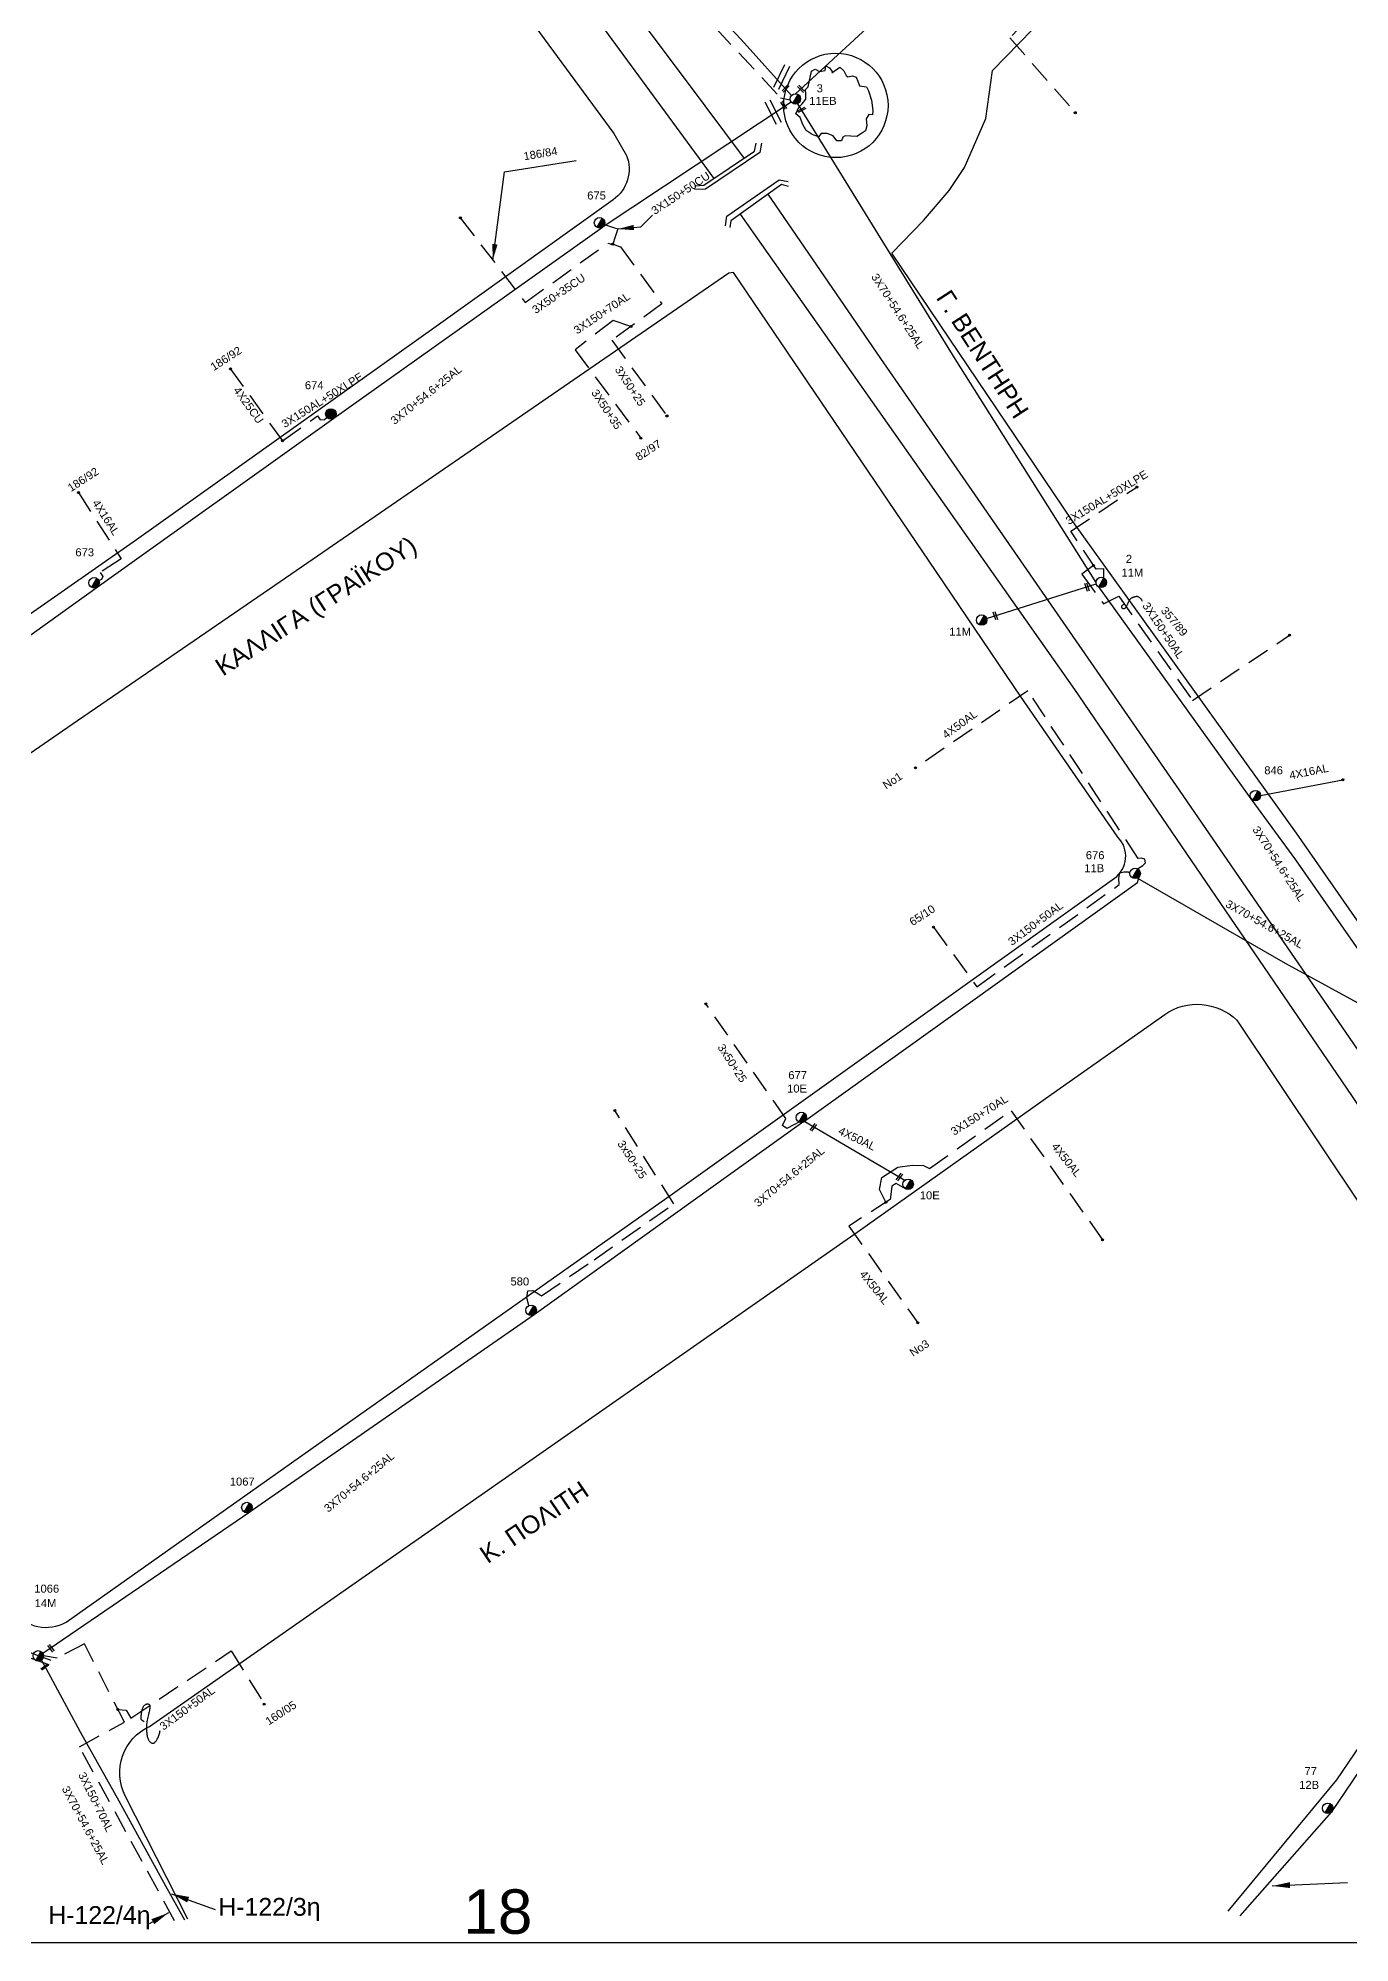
# Model space of a CAD drawing. Header units: millimetres. Extents: x 951 to 2109, y 727 to 2273.
# Drawn here: x 1518.2 to 1665.7, y 730.8 to 945 of the extents above; entities that cross this region are included whole.
import ezdxf

# ---------------------------------------------------------------- set-up
doc = ezdxf.new("R2010")
doc.units = ezdxf.units.MM
doc.linetypes.add('DASHED', pattern=[19.05, 12.7, -6.35])
for name, color, linetype in [('Άγνωστα', 7, 'Continuous'), ('Γυμνά εναέρια ΧΤ (3Φ)   3x50+35CU', 7, 'Continuous'), ('Γυμνά εναέρια ΧΤ (3Φ)   4x50AL', 7, 'Continuous'), ('Γυμνά εναέρια ΧΤ και ΦΟΠ (3Φ)   4x50+16AL', 7, 'Continuous'), ('Εναέρια παροχή ΧΤ 4x16', 7, 'SYN_LINE'), ('Επιγραφές - Σχήματα', 7, 'Continuous'), ('Καλώδια ΧΤ   3x150+50AL', 7, 'DASHED'), ('Καλώδια ΧΤ   3x150+50CU', 7, 'DASHED'), ('Καλώδια ΧΤ   3x150+70AL', 7, 'DASHED'), ('Καλώδια ΧΤ   3x150AL+50XLPE', 7, 'DASHED'), ('Καλώδια ΧΤ   4x16AL', 7, 'DASHED'), ('Καλώδια ΧΤ   4x25CU', 7, 'DASHED'), ('Καλώδια ΧΤ   4x50AL', 7, 'DASHED'), ('Μηχανική τομή', 7, 'Continuous'), ('Στύλος Ξύλινος', 7, 'Continuous'), ('Στύλος Ξύλινος @ 1', 7, 'Continuous'), ('Στύλος ΦΜ', 7, 'Continuous'), ('Στύλος ΦΜ @ 1', 7, 'Continuous'), ('Συνδέσεις', 7, 'Continuous'), ('Συνεστραμμένα ΧΤ   3x70+54.6+25 AL', 7, 'SYN_LINE'), ('Τομή', 7, 'Continuous'), ('Υπόβαθρο ΔΕΗ', 7, 'Continuous'), ('Υπόγεια καλώδια Δικτύου ΧΤ και Παρ. ΧΤ - 3X150+70 AL', 7, 'DASHED')]:
    doc.layers.add(name, color=color, linetype=linetype)
doc.styles.get("Standard").update_dxf_attribs({"font": 'arial.ttf'})
doc.linetypes.add('SYN_LINE', pattern='A,0.5,-0.0001,["/\\/\\/\\/",Standard,S=0.1,R=0,X=0,Y=-0.05],-0.25', length=0.7501)
doc.dimstyles.new('ISO-25', dxfattribs={"dimtxt": 2.5, "dimasz": 2.5, "dimexe": 1.25, "dimexo": 0.625, "dimtad": 1, "dimtxsty": 'Standard', "dimcen": 2.5, "dimadec": 0, "dimazin": 0, "dimtfac": 1, "dimtmove": 0, "dimatfit": 3, "dimfxl": 1, "dimarcsym": 0})

# ---------------------------------------------------------------- blocks, each defined once
blk = doc.blocks.new('ΥΠΑΡΧΩΝ ΤΣΙΜΕΝΤΕΝΙΟΣ ΣΤΥΛΟΣ')
at = {"layer": 'Στύλος ΦΜ'}
blk.add_hatch(color=7, dxfattribs=at).paths.add_polyline_path([(-1.29, -2.28, 0.574793), (2.62, 0, 0.268822), (1.3, 2.27)])
at = {"layer": 'Στύλος ΦΜ', "color": 7}
blk.add_line((-1.29, -2.28), (1.3, 2.27), dxfattribs=at)
blk.add_circle((0, 0), 2.62, dxfattribs=at)
at = {"layer": 'Στύλος ΦΜ', "flags": 4}
for tag, p in [('ΑΡΙΘΜΟΣ', (-4.68, 8.05)), ('ΤΥΠΟΣ', (-4.91, 3.03))]:
    blk.add_attdef(tag, p, '', height=4, dxfattribs=at)
blk = doc.blocks.new('ΥΠΑΡΧΩΝ ΞΥΛΙΝΟΣ ΣΤΥΛΟΣ')
at = {"layer": 'Στύλος Ξύλινος'}
h = blk.add_hatch(color=7, dxfattribs=at)
h.paths.add_polyline_path([(-2.62, 0, 0.270008), (-1.29, -2.28), (1.3, 2.27, 0.576266)])
h.paths.add_polyline_path([(-1.29, -2.28, 0.574793), (2.62, 0, 0.268822), (1.3, 2.27)])
at = {"layer": 'Στύλος Ξύλινος', "color": 7}
blk.add_line((-1.29, -2.28), (1.3, 2.27), dxfattribs=at)
blk.add_circle((0, 0), 2.62, dxfattribs=at)
at = {"layer": 'Στύλος Ξύλινος', "flags": 4}
for tag, p in [('ΑΡΙΘΜΟΣ', (-4.91, 8.6)), ('ΤΥΠΟΣ', (-4.85, 3.39))]:
    blk.add_attdef(tag, p, '', height=4, dxfattribs=at)
blk = doc.blocks.new('ΜΗΧΑΝΙΚΗ ΤΟΜΗ')
at = {"layer": 'Μηχανική τομή', "ltscale": 40}
for p, q in [((-1.89, 0.78), (1.89, 0.78)), ((1.89, 0), (-1.89, 0))]:
    blk.add_line(p, q, dxfattribs=at)
blk = doc.blocks.new('ΤΟΜΗ')
at = {"layer": 'Τομή', "ltscale": 40}
for p, q in [((-5.68, 0), (5.68, 0)), ((5.68, -2.33), (-5.68, -2.33))]:
    blk.add_line(p, q, dxfattribs=at)
blk = doc.blocks.new('_ΣΥΝΔΕΣΗ')
at = {"layer": 'Συνδέσεις', "linetype": 'SYN_LINE', "ltscale": 40}
blk.add_hatch(color=256, dxfattribs=at).paths.add_polyline_path([(0.5, -0.01, 1), (-0.5, -0.01, 1)])
at = {"layer": 'Συνδέσεις'}
blk.add_circle((0, -0.01), 0.5, dxfattribs=at)

msp = doc.modelspace()

# ---------------------------------------------------------------- linework, layer by layer
at = {"layer": 'Άγνωστα', "color": 85, "linetype": 'DASHED', "ltscale": 0.2}
for points in [[(1584.892, 912.6), (1582.889, 913.269), (1578.6, 909.976), (1586, 900.032)], [(1582.75, 911.042), (1588.94, 902.529)]]:
    msp.add_lwpolyline(points, dxfattribs=at)
at = {"layer": 'Άγνωστα', "color": 5, "linetype": 'DASHED', "ltscale": 0.2}
for points in [[(1603.771, 823.105), (1603.214, 822.804), (1602.404, 822.367), (1601.943, 822.724), (1602.321, 823.49), (1593.308, 836.396)], [(1573.406, 802.453), (1573.197, 803.312), (1573.278, 804.097), (1573.859, 804.162), (1574.489, 803.77), (1574.824, 803.561), (1580.752, 807.61), (1589.703, 813.898), (1583.08, 824.396)]]:
    msp.add_lwpolyline(points, dxfattribs=at)
at = {"layer": 'Γυμνά εναέρια ΧΤ (3Φ)   3x50+35CU', "color": 85, "linetype": 'DASHED', "ltscale": 0.2}
msp.add_lwpolyline([(1565.704, 924.82), (1573.001, 915.302), (1582.308, 921.986), (1582.824, 921.811)], dxfattribs=at)
at = {"layer": 'Γυμνά εναέρια ΧΤ (3Φ)   4x50AL', "color": 5, "ltscale": 0.2}
msp.add_lwpolyline([(1604.441, 823.167), (1615.688, 816.552)], dxfattribs=at)
at = {"layer": 'Γυμνά εναέρια ΧΤ και ΦΟΠ (3Φ)   4x50+16AL', "color": 30, "ltscale": 0.2}
for points in [[(1663.697, 745.51), (1688.661, 782.376)], [(1653.411, 733.794), (1663.697, 745.51)]]:
    msp.add_lwpolyline(points, dxfattribs=at)
at = {"layer": 'Εναέρια παροχή ΧΤ 4x16', "color": 30, "linetype": 'SYN_LINE', "ltscale": 10}
msp.add_lwpolyline([(1655.698, 859.823), (1664.934, 861.613)], dxfattribs=at)
at = {"layer": 'Επιγραφές - Σχήματα'}
msp.add_lwpolyline([(951.117, 1235.249), (1948.962, 1235.249), (1948.962, 730.759), (951.117, 730.759)], close=True, dxfattribs=at)
for points in [[(1640.374, 881.347), (1640.244, 881.287), (1640.152, 881.228), (1640.093, 881.172), (1640.061, 881.12), (1640.051, 881.071), (1640.058, 881.026), (1640.076, 880.986), (1640.1, 880.951), (1640.126, 880.921), (1640.153, 880.897), (1640.18, 880.878), (1640.209, 880.864), (1640.238, 880.855), (1640.268, 880.851), (1640.299, 880.852), (1640.331, 880.857), (1640.364, 880.867), (1640.398, 880.881), (1640.432, 880.901), (1640.466, 880.925), (1640.5, 880.955), (1640.534, 880.99), (1640.568, 881.03), (1640.601, 881.076), (1640.633, 881.128), (1640.665, 881.185), (1640.695, 881.245), (1640.725, 881.308), (1640.754, 881.373), (1640.782, 881.439), (1640.809, 881.504), (1640.835, 881.568), (1640.86, 881.63), (1640.884, 881.689), (1640.91, 881.745), (1640.936, 881.798), (1640.963, 881.848), (1640.993, 881.894), (1641.026, 881.936), (1641.062, 881.974), (1641.102, 882.008), (1641.146, 882.038), (1641.192, 882.064), (1641.242, 882.088), (1641.293, 882.109), (1641.345, 882.129), (1641.398, 882.148), (1641.451, 882.165), (1641.503, 882.183), (1641.555, 882.199), (1641.607, 882.214), (1641.658, 882.226), (1641.709, 882.235), (1641.759, 882.24), (1641.809, 882.24), (1641.859, 882.234), (1641.908, 882.221), (1641.959, 882.199), (1642.012, 882.164), (1642.071, 882.114), (1642.136, 882.044), (1642.21, 881.953), (1642.294, 881.838), (1642.391, 881.694)], [(1530.132, 755.638), (1530.024, 755.712), (1529.944, 755.768), (1529.886, 755.812), (1529.848, 755.848), (1529.825, 755.879), (1529.813, 755.91), (1529.809, 755.945), (1529.81, 755.988), (1529.811, 756.041), (1529.812, 756.106), (1529.815, 756.179), (1529.819, 756.259), (1529.825, 756.345), (1529.832, 756.436), (1529.842, 756.529), (1529.854, 756.623), (1529.87, 756.718), (1529.888, 756.811), (1529.909, 756.902), (1529.933, 756.99), (1529.959, 757.074), (1529.988, 757.155), (1530.02, 757.23), (1530.054, 757.299), (1530.09, 757.361), (1530.129, 757.417), (1530.169, 757.466), (1530.212, 757.509), (1530.257, 757.546), (1530.303, 757.577), (1530.352, 757.602), (1530.402, 757.622), (1530.454, 757.636), (1530.506, 757.644), (1530.557, 757.646), (1530.606, 757.641), (1530.652, 757.63), (1530.694, 757.611), (1530.73, 757.584), (1530.759, 757.549), (1530.781, 757.505), (1530.795, 757.452), (1530.801, 757.389), (1530.801, 757.315), (1530.794, 757.231), (1530.781, 757.134), (1530.761, 757.025), (1530.736, 756.904), (1530.706, 756.769), (1530.672, 756.622), (1530.636, 756.468), (1530.598, 756.307), (1530.561, 756.142), (1530.526, 755.976), (1530.494, 755.812), (1530.466, 755.652), (1530.445, 755.498), (1530.429, 755.349), (1530.418, 755.206), (1530.412, 755.068), (1530.41, 754.934), (1530.411, 754.804), (1530.416, 754.677), (1530.423, 754.553), (1530.433, 754.431), (1530.445, 754.312), (1530.459, 754.196), (1530.477, 754.084), (1530.498, 753.978), (1530.523, 753.877), (1530.552, 753.783), (1530.585, 753.695), (1530.622, 753.615), (1530.664, 753.543), (1530.709, 753.478), (1530.756, 753.421), (1530.804, 753.371), (1530.854, 753.328), (1530.904, 753.292), (1530.953, 753.263), (1531.002, 753.241), (1531.049, 753.226), (1531.095, 753.218), (1531.141, 753.217), (1531.185, 753.223), (1531.23, 753.236), (1531.274, 753.256), (1531.318, 753.284), (1531.362, 753.32), (1531.406, 753.363), (1531.451, 753.413), (1531.495, 753.472), (1531.54, 753.537), (1531.585, 753.61), (1531.631, 753.691), (1531.677, 753.779), (1531.723, 753.874), (1531.768, 753.975), (1531.81, 754.081), (1531.849, 754.191), (1531.883, 754.303), (1531.91, 754.416), (1531.93, 754.529), (1531.94, 754.64)]]:
    msp.add_lwpolyline(points, dxfattribs=at)
at = {"layer": 'Καλώδια ΧΤ   3x150+50AL', "color": 30, "ltscale": 0.2}
for points in [[(1634.339, 889.559), (1641.764, 894.535)], [(1638.071, 884.319), (1638.055, 885.32), (1637.189, 885.306), (1634.339, 889.559)], [(1636.919, 885.709), (1635.59, 884.743), (1638.031, 881.385), (1639.736, 882.248), (1648.038, 870.521), (1658.957, 877.879)]]:
    msp.add_lwpolyline(points, dxfattribs=at)
at = {"layer": 'Καλώδια ΧΤ   3x150+50AL', "color": 5, "ltscale": 0.2}
for points in [[(1618.907, 845.013), (1623.782, 838.32), (1639.802, 849.812), (1639.738, 850.541), (1639.878, 851.127), (1640.317, 851.242), (1640.797, 851.23), (1640.995, 851.071)], [(1527.193, 757.028), (1528.139, 756.933), (1528.661, 756.056), (1539.951, 763.605), (1543.657, 757.618)]]:
    msp.add_lwpolyline(points, dxfattribs=at)
at = {"layer": 'Καλώδια ΧΤ   3x150+50CU', "color": 85, "ltscale": 0.2}
msp.add_lwpolyline([(1581.363, 924.261), (1582.947, 923.723), (1583.419, 923.563), (1583.116, 922.673), (1582.838, 921.852)], dxfattribs=at)
at = {"layer": 'Καλώδια ΧΤ   3x150+70AL', "color": 30, "ltscale": 0.2}
msp.add_lwpolyline([(1631.991, 965.816), (1631.905, 965.034), (1632.223, 964.69), (1632.987, 964.728), (1633.369, 964.97), (1639.983, 958.262), (1627.494, 945.049), (1634.859, 936.644)], dxfattribs=at)
at = {"layer": 'Καλώδια ΧΤ   3x150+70AL', "color": 85, "ltscale": 0.2}
msp.add_lwpolyline([(1582.838, 921.852), (1583.712, 921.555), (1588.38, 915.136), (1582.75, 911.042)], dxfattribs=at)
at = {"layer": 'Καλώδια ΧΤ   3x150AL+50XLPE', "color": 30, "ltscale": 0.2}
msp.add_lwpolyline([(1589.228, 951.766), (1601.709, 938.323), (1602.801, 938.11)], dxfattribs=at)
at = {"layer": 'Καλώδια ΧΤ   3x150AL+50XLPE', "color": 85, "ltscale": 0.2}
msp.add_lwpolyline([(1545.693, 899.748), (1549.65, 902.534), (1549.956, 902.101), (1550.446, 902.131), (1550.709, 902.363)], dxfattribs=at)
at = {"layer": 'Καλώδια ΧΤ   4x16AL', "color": 85, "ltscale": 0.2}
msp.add_lwpolyline([(1522.753, 893.904), (1527.567, 886.454), (1525.198, 884.923), (1525.508, 884.475), (1525.336, 884.141), (1525.059, 884.011)], dxfattribs=at)
at = {"layer": 'Καλώδια ΧΤ   4x25CU', "color": 85, "ltscale": 0.2}
msp.add_lwpolyline([(1539.787, 907.908), (1545.693, 899.748)], dxfattribs=at)
at = {"layer": 'Καλώδια ΧΤ   4x50AL', "color": 5, "ltscale": 0.2}
for points in [[(1641.781, 851.53), (1642.444, 851.951), (1642.747, 852.269), (1642.693, 852.656), (1642.31, 852.784), (1641.94, 852.765), (1629.533, 871.604), (1616.895, 862.956)], [(1627.636, 824.377), (1637.921, 809.844)], [(1615.774, 815.587), (1614.699, 816.2), (1614.222, 815.898), (1614.142, 815.258), (1614.034, 814.39), (1609.389, 811.403), (1617.149, 800.509)]]:
    msp.add_lwpolyline(points, dxfattribs=at)
at = {"layer": 'Συνεστραμμένα ΧΤ   3x70+54.6+25 AL', "color": 5, "ltscale": 20}
for points in [[(1602.953, 938.595), (1597.282, 944.897), (1582.841, 960.138), (1578.39, 965.506)], [(1604.564, 823.31), (1641.84, 850.063), (1642.032, 850.689)], [(1641.837, 850.539), (1658.444, 840.96), (1673.478, 832.751)], [(1574, 801.44), (1604.061, 823.029)], [(1541.967, 779.201), (1574, 801.44)], [(1518.737, 763.367), (1542.033, 779.246)]]:
    msp.add_lwpolyline(points, dxfattribs=at)
at = {"layer": 'Συνεστραμμένα ΧΤ   3x70+54.6+25 AL', "color": 30, "ltscale": 20}
for points in [[(1631.991, 965.816), (1620.878, 954.895), (1603.384, 938.783)], [(1637.189, 883.808), (1621.367, 908.942), (1603.67, 937.649)], [(1624.888, 879.764), (1637.216, 883.632)], [(1654.634, 859.475), (1637.487, 883.296)], [(1673.478, 832.751), (1659.659, 852.607), (1654.634, 859.475)]]:
    msp.add_lwpolyline(points, dxfattribs=at)
at = {"layer": 'Συνεστραμμένα ΧΤ   3x70+54.6+25 AL', "color": 85, "ltscale": 20}
for points in [[(1581.556, 923.677), (1602.893, 937.868)], [(1551.492, 902.273), (1581.703, 923.782)], [(1524.87, 883.281), (1551.492, 902.273)], [(1506.091, 869.811), (1524.87, 883.281)]]:
    msp.add_lwpolyline(points, dxfattribs=at)
at = {"layer": 'Συνεστραμμένα ΧΤ   3x70+54.6+25 AL', "color": 6, "ltscale": 20}
msp.add_lwpolyline([(1518.599, 762.575), (1522.955, 754.504), (1527.295, 746.723), (1532.567, 737.166), (1534.674, 733.371)], dxfattribs=at)
at = {"layer": 'Υπόβαθρο ΔΕΗ'}
for points in [[(1487.613, 1081.683), (1502.402, 1061.619), (1519.073, 1038.412), (1542.158, 1006.914), (1577.703, 958.125), (1593.186, 937.436), (1597.61, 931.508)], [(1594.257, 929.258), (1574.711, 955.914), (1549.371, 991.087), (1514.986, 1038.412), (1503.225, 1054.739), (1485.247, 1079.501)], [(1686.627, 816.961), (1659.736, 855.602), (1634.596, 890.657), (1614.244, 920.856), (1617.783, 924.53), (1620.693, 927.898), (1622.41, 930.488), (1624.788, 936.002), (1625.558, 941.388), (1646.625, 963.027), (1651.293, 969.343), (1657.364, 971.79), (1661.373, 974.3), (1664.733, 976.676), (1667.588, 979.822)], [(1607.477, 941.141), (1608.383, 941.764), (1608.833, 941.369), (1609.076, 940.829), (1609.264, 940.677), (1609.786, 940.793), (1610.2, 940.659), (1610.389, 940.182), (1610.389, 940.182), (1610.596, 939.679), (1611.378, 939.562), (1611.617, 939.109), (1611.923, 938.039), (1612.079, 936.889), (1612.058, 936.4), (1611.64, 936.436), (1611.359, 935.95), (1611.403, 935.185), (1611.278, 934.62), (1610.821, 934.317), (1610.307, 933.977), (1609.61, 934.009), (1608.974, 934.038), (1608.732, 933.898), (1608.55, 933.463), (1608.059, 933.495), (1607.616, 934.033), (1606.944, 934.317), (1606.285, 934.317), (1605.966, 933.925), (1605.268, 934.205), (1604.579, 934.634), (1604.22, 935.312), (1603.931, 936.12), (1603.422, 936.509), (1603.753, 937.283), (1604.15, 937.636), (1604.574, 938.184), (1604.548, 938.81), (1604.529, 939.252), (1604.821, 939.561), (1605.183, 941.306), (1605.595, 941.528), (1606.075, 941.262), (1606.72, 941.383), (1606.803, 941.932), (1607.232, 941.684), (1607.564, 941.201)]]:
    msp.add_lwpolyline(points, dxfattribs=at)
msp.add_lwpolyline([(1582.965, 934.317), (1584.403, 931.848, -0.3395641), (1582.884, 926.838), (1563.245, 912.769), (1529.273, 888.612), (1499.227, 867.613), (1474.082, 849.597, -0.486289), (1467.545, 850.336), (1461.15, 860.698), (1440.308, 893.891), (1441.307, 934.317), (1441.515, 942.751, -0.2361531), (1444.751, 948.838), (1534.367, 992.548, -0.3849479), (1541.192, 990.577), (1563.968, 960.182)], format="xyb", close=True, dxfattribs=at)
at = {"layer": 'Υπόβαθρο ΔΕΗ', "ltscale": 0.2}
for points in [[(1592.024, 928.428), (1593.098, 928.48), (1598.8, 932.307), (1598.971, 933.206)], [(1599.56, 933.236), (1599.388, 932.181), (1593.262, 928.037), (1592.04, 927.989)], [(1595.536, 923.934), (1595.679, 925.001), (1601.573, 929.099), (1602.568, 928.89)], [(1602.606, 928.358), (1601.807, 928.567), (1596.112, 924.489), (1595.997, 923.725)], [(1688.693, 799.115), (1664.103, 834.892), (1646.595, 860.439), (1613.001, 908.977), (1600.304, 927.49)], [(1597.17, 925.247), (1634.754, 871.754), (1665.933, 826.091), (1679.853, 805.19), (1685.498, 796.872)]]:
    msp.add_lwpolyline(points, dxfattribs=at)
for points in [[(1595.902, 918.583), (1569.811, 900.647), (1544.827, 883.473), (1522.042, 867.809), (1505.664, 856.55), (1488.482, 844.295), (1478.484, 837.241), (1477.271, 836.406, 0.4423887), (1476.845, 833.26), (1485.652, 818.614), (1497.637, 798.683), (1510.098, 777.96), (1515.468, 768.027, 0.3710223), (1521.379, 766.849), (1550.429, 787.373), (1589.575, 815.03), (1639.253, 850.529, 0.4601368), (1639.659, 855.139), (1628.694, 871.024), (1618.436, 886.204), (1596.421, 918.667), (1595.902, 918.583)], [(1535.072, 733.412), (1528.031, 747.315, -0.4243678), (1530.732, 755.103), (1610.316, 810.713), (1632.131, 826.2), (1644.912, 835.191, -0.3608623), (1653.024, 834.544), (1685.75, 785.577, -0.3755985), (1685.291, 779.349), (1685.291, 779.349), (1676.98, 767.517), (1670.204, 757.869), (1664.237, 749.088), (1652.022, 734.33)]]:
    msp.add_lwpolyline(points, format="xyb", dxfattribs=at)
at = {"layer": 'Υπόβαθρο ΔΕΗ'}
msp.add_circle((1607.928, 937.462), 5.87, dxfattribs=at)
at = {"layer": 'Υπόγεια καλώδια Δικτύου ΧΤ και Παρ. ΧΤ - 3X150+70 AL', "color": 5, "ltscale": 0.2}
for points in [[(1613.54, 814.073), (1612.841, 815.53), (1613.094, 816.87), (1614.89, 818.007), (1616.509, 818.235), (1617.799, 818.209), (1618.456, 817.881), (1627.636, 824.377)], [(1533.58, 733.243), (1522.86, 752.823), (1527.922, 755.594), (1523.449, 764.388), (1520.36, 762.797), (1518.833, 763.045)]]:
    msp.add_lwpolyline(points, dxfattribs=at)

# ---------------------------------------------------------------- block references
at = {"layer": 'Μηχανική τομή', "xscale": 0.2499999999999998, "yscale": 0.2499999999999998, "zscale": 0.2499999999999998}
for p, rotation in [((1602.35, 939.31), 45.84641417009552), ((1603.95, 939.258), 314.9829675352292), ((1601.983, 937.428), 301.4320815068876), ((1604.127, 936.879), 28.14971212266888), ((1636.089, 883.232), 288.6763137235663), ((1625.782, 880.028), 288.6763137235663), ((1605.321, 822.56), 233.349442405015), ((1614.993, 816.967), 233.349442405015), ((1519.599, 763.853), 308.2695913240483), ((1519.026, 761.723), 36.95376886283075)]:
    msp.add_blockref('ΜΗΧΑΝΙΚΗ ΤΟΜΗ', p, dxfattribs=dict(at, rotation=rotation))
at = {"layer": 'Στύλος Ξύλινος @ 1', "ltscale": 40}
ref = msp.add_blockref('ΥΠΑΡΧΩΝ ΞΥΛΙΝΟΣ ΣΤΥΛΟΣ', (1551.15, 902.752), dxfattribs=dict(at, xscale=0.2249999999999091, yscale=0.2249999999999091, zscale=0.2249999999999091))
ref.add_attrib('ΤΥΠΟΣ', '674', (1548.221, 905.538), dxfattribs={"layer": 'Στύλος Ξύλινος', "height": 0.9, "flags": 4})
at = {"layer": 'Στύλος ΦΜ @ 1', "ltscale": 40}
ref = msp.add_blockref('ΥΠΑΡΧΩΝ ΤΣΙΜΕΝΤΕΝΙΟΣ ΣΤΥΛΟΣ', (1603.384, 938.194), dxfattribs=dict(at, xscale=0.2249999999999091, yscale=0.2249999999999091, zscale=0.2249999999999091))
ref.add_attrib('ΤΥΠΟΣ', '3', (1605.774, 938.937), dxfattribs={"layer": 'Στύλος ΦΜ', "height": 0.9, "flags": 4})
ref.add_attrib('ΑΡΙΘΜΟΣ', '11EB', (1604.941, 937.525), dxfattribs={"layer": 'Στύλος ΦΜ', "height": 0.9, "flags": 4})
ref = msp.add_blockref('ΥΠΑΡΧΩΝ ΤΣΙΜΕΝΤΕΝΙΟΣ ΣΤΥΛΟΣ', (1581.362, 924.262), dxfattribs=dict(at, xscale=0.2249999999999091, yscale=0.2249999999999091, zscale=0.2249999999999091))
ref.add_attrib('ΤΥΠΟΣ', '675', (1579.974, 926.884), dxfattribs={"layer": 'Στύλος ΦΜ', "height": 0.9, "flags": 4})
ref = msp.add_blockref('ΥΠΑΡΧΩΝ ΤΣΙΜΕΝΤΕΝΙΟΣ ΣΤΥΛΟΣ', (1524.527, 883.76), dxfattribs=dict(at, xscale=0.2249999999999091, yscale=0.2249999999999091, zscale=0.2249999999999091))
ref.add_attrib('ΤΥΠΟΣ', '673', (1522.417, 886.744), dxfattribs={"layer": 'Στύλος ΦΜ', "height": 0.9, "flags": 4})
ref = msp.add_blockref('ΥΠΑΡΧΩΝ ΤΣΙΜΕΝΤΕΝΙΟΣ ΣΤΥΛΟΣ', (1637.778, 883.808), dxfattribs=dict(at, xscale=0.2249999999999091, yscale=0.2249999999999091, zscale=0.2249999999999091))
ref.add_attrib('ΤΥΠΟΣ', '2', (1640.542, 886.005), dxfattribs={"layer": 'Στύλος ΦΜ', "height": 0.9, "flags": 4})
ref.add_attrib('ΑΡΙΘΜΟΣ', '11M', (1640.053, 884.458), dxfattribs={"layer": 'Στύλος ΦΜ', "height": 0.9, "flags": 4})
ref = msp.add_blockref('ΥΠΑΡΧΩΝ ΤΣΙΜΕΝΤΕΝΙΟΣ ΣΤΥΛΟΣ', (1624.333, 879.569), dxfattribs=dict(at, xscale=0.2249999999999091, yscale=0.2249999999999091, zscale=0.2249999999999091))
ref.add_attrib('ΤΥΠΟΣ', '11M', (1620.685, 877.821), dxfattribs={"layer": 'Στύλος ΦΜ', "height": 0.9, "flags": 4})
ref = msp.add_blockref('ΥΠΑΡΧΩΝ ΤΣΙΜΕΝΤΕΝΙΟΣ ΣΤΥΛΟΣ', (1655.109, 859.823), dxfattribs=dict(at, xscale=0.2249999999999091, yscale=0.2249999999999091, zscale=0.2249999999999091))
ref.add_attrib('ΤΥΠΟΣ', '846', (1656.111, 862.221), dxfattribs={"layer": 'Στύλος ΦΜ', "height": 0.9, "flags": 4})
ref = msp.add_blockref('ΥΠΑΡΧΩΝ ΤΣΙΜΕΝΤΕΝΙΟΣ ΣΤΥΛΟΣ', (1641.584, 851.071), dxfattribs=dict(at, xscale=0.2249999999999091, yscale=0.2249999999999091, zscale=0.2249999999999091))
ref.add_attrib('ΤΥΠΟΣ', '676', (1636.042, 852.671), dxfattribs={"layer": 'Στύλος ΦΜ', "height": 0.9, "flags": 4})
ref.add_attrib('ΑΡΙΘΜΟΣ', '11B', (1635.871, 851.206), dxfattribs={"layer": 'Στύλος ΦΜ', "height": 0.9, "flags": 4})
ref = msp.add_blockref('ΥΠΑΡΧΩΝ ΤΣΙΜΕΝΤΕΝΙΟΣ ΣΤΥΛΟΣ', (1604.061, 823.618), dxfattribs=dict(at, xscale=0.2249999999999091, yscale=0.2249999999999091, zscale=0.2249999999999091))
ref.add_attrib('ΤΥΠΟΣ', '677', (1602.589, 827.927), dxfattribs={"layer": 'Στύλος ΦΜ', "height": 0.9, "flags": 4})
ref.add_attrib('ΑΡΙΘΜΟΣ', '10E', (1602.45, 826.42), dxfattribs={"layer": 'Στύλος ΦΜ', "height": 0.9, "flags": 4})
ref = msp.add_blockref('ΥΠΑΡΧΩΝ ΤΣΙΜΕΝΤΕΝΙΟΣ ΣΤΥΛΟΣ', (1616.064, 816.099), dxfattribs=dict(at, xscale=0.2249999999999091, yscale=0.2249999999999091, zscale=0.2249999999999091))
ref.add_attrib('ΤΥΠΟΣ', '10E', (1617.37, 814.407), dxfattribs={"layer": 'Στύλος ΦΜ', "height": 0.9, "flags": 4})
ref = msp.add_blockref('ΥΠΑΡΧΩΝ ΤΣΙΜΕΝΤΕΝΙΟΣ ΣΤΥΛΟΣ', (1573.664, 801.923), dxfattribs=dict(at, xscale=0.2249999999999091, yscale=0.2249999999999091, zscale=0.2249999999999091))
ref.add_attrib('ΤΥΠΟΣ', '580', (1571.345, 804.718), dxfattribs={"layer": 'Στύλος ΦΜ', "height": 0.9, "flags": 4})
ref = msp.add_blockref('ΥΠΑΡΧΩΝ ΤΣΙΜΕΝΤΕΝΙΟΣ ΣΤΥΛΟΣ', (1541.701, 779.732), dxfattribs=dict(at, xscale=0.2249999999999091, yscale=0.2249999999999091, zscale=0.2249999999999091))
ref.add_attrib('ΤΥΠΟΣ', '1067', (1539.782, 782.204), dxfattribs={"layer": 'Στύλος ΦΜ', "height": 0.9, "flags": 4})
ref = msp.add_blockref('ΥΠΑΡΧΩΝ ΤΣΙΜΕΝΤΕΝΙΟΣ ΣΤΥΛΟΣ', (1518.244, 763.045), dxfattribs=dict(at, xscale=0.2249999999999091, yscale=0.2249999999999091, zscale=0.2249999999999091))
ref.add_attrib('ΤΥΠΟΣ', '1066', (1517.794, 770.159), dxfattribs={"layer": 'Στύλος ΦΜ', "height": 0.9, "flags": 4})
ref.add_attrib('ΑΡΙΘΜΟΣ', '14M', (1517.837, 768.528), dxfattribs={"layer": 'Στύλος ΦΜ', "height": 0.9, "flags": 4})
ref = msp.add_blockref('ΥΠΑΡΧΩΝ ΤΣΙΜΕΝΤΕΝΙΟΣ ΣΤΥΛΟΣ', (1663.255, 745.898), dxfattribs=dict(at, xscale=0.2249999999999091, yscale=0.2249999999999091, zscale=0.2249999999999091))
ref.add_attrib('ΤΥΠΟΣ', '77', (1660.632, 749.638), dxfattribs={"layer": 'Στύλος ΦΜ', "height": 0.9, "flags": 4})
ref.add_attrib('ΑΡΙΘΜΟΣ', '12B', (1660.041, 748.089), dxfattribs={"layer": 'Στύλος ΦΜ', "height": 0.9, "flags": 4})
at = {"layer": 'Συνδέσεις', "xscale": 0.2249999999999091, "yscale": 0.2249999999999091, "zscale": 0.2249999999999091}
for p in [(1634.86, 936.647), (1565.705, 924.823), (1582.838, 921.854), (1584.893, 912.603), (1539.858, 907.819), (1588.941, 902.532), (1586.001, 900.035), (1545.693, 899.75), (1522.754, 893.907), (1641.765, 894.537), (1636.919, 885.711), (1658.958, 877.882), (1616.896, 862.959), (1664.935, 861.616), (1618.907, 845.016), (1593.308, 836.399), (1583.081, 824.398), (1613.541, 814.075), (1637.921, 809.846), (1617.15, 800.511), (1527.193, 757.031), (1543.658, 757.621)]:
    msp.add_blockref('_ΣΥΝΔΕΣΗ', p, dxfattribs=at)
at = {"layer": 'Τομή'}
for p, xscale, yscale, zscale, rotation in [((1601.577, 940.788), 0.2499999999999996, 0.2499999999999996, 0.2499999999999996, 64.87803023553347), ((1600.629, 936.572), 0.2499999999999997, 0.2499999999999997, 0.2499999999999997, 117.1252080510895), ((1518.331, 763.058), 0.2499999999999998, 0.2499999999999998, 0.2499999999999998, 340.019051290332)]:
    msp.add_blockref('ΤΟΜΗ', p, dxfattribs=dict(at, xscale=xscale, yscale=yscale, zscale=zscale, rotation=rotation))

# ---------------------------------------------------------------- texts
at = {"layer": 'Γυμνά εναέρια ΧΤ (3Φ)   3x50+35CU', "color": 7, "insert": (1573.666, 914.727), "char_height": 0.9, "width": 84.18588, "attachment_point": 1, "rotation": 34.18654}
msp.add_mtext('3X50+35CU', dxfattribs=at)
at = {"layer": 'Γυμνά εναέρια ΧΤ (3Φ)   4x50AL', "color": 7, "insert": (1608.5, 822.611), "char_height": 0.9, "width": 84.18588, "attachment_point": 1, "rotation": 334.4095}
msp.add_mtext('4X50AL', dxfattribs=at)
at = {"layer": 'Εναέρια παροχή ΧΤ 4x16', "color": 7, "insert": (1658.85, 862.521), "char_height": 0.9, "width": 84.18588, "attachment_point": 1, "rotation": 11.30417}
msp.add_mtext('4X16AL', dxfattribs=at)
at = {"layer": 'Επιγραφές - Σχήματα', "char_height": 0.9, "attachment_point": 1}
for s, insert, rotation in [('186/84', (1572.744, 932.177), 9.4023), ('186/92', (1537.489, 908.322), 33.11628), ('3X50+25', (1583.786, 908.248), 303.48066), ('3X50+35', (1581.138, 905.648), 303.48066), ('82/97', (1585.281, 898.192), 33.11628), ('186/92', (1521.428, 894.71), 33.11628), ('357/89', (1645.115, 881.174), 309.66596), ('No1', (1613.087, 861.256), 33.11628), ('65/10', (1616.079, 845.883), 33.11628), ('3x50+25', (1595.337, 832.005), 303.11628), ('3x50+25', (1584.078, 821.164), 303.11628), ('Νο3', (1616.112, 797.423), 33.11628), ('160/05', (1543.67, 755.959), 33.11628)]:
    msp.add_mtext_dynamic_manual_height_columns(s, width=11.38328, gutter_width=12.5, heights=[1.708], dxfattribs=dict(at, insert=insert, rotation=rotation))
at = {"layer": 'Επιγραφές - Σχήματα', "color": 7, "char_height": 2, "width": 84.18588, "attachment_point": 1}
for s, insert, rotation in [('Γ. ΒΕΝΤΗΡΗ', (1620.819, 916.925), 302.86665), ('ΚΑΛΛΙΓΑ (ΓΡΑΪΚΟΥ)', (1537.912, 874.878), 32.86665), ('Κ. ΠΟΛΙΤΗ', (1567.657, 775.011), 34.10285)]:
    msp.add_mtext(s, dxfattribs=dict(at, insert=insert, rotation=rotation))
for s, insert in [('Η-122/4η', (1519.367, 734.892)), ('Η-122/3η', (1538.49, 735.819))]:
    msp.add_mtext(s, dxfattribs=dict(at, insert=insert))
at = {"layer": 'Επιγραφές - Σχήματα', "ltscale": 0.2, "insert": (1566.039, 736.783), "char_height": 5, "width": 18.107, "attachment_point": 1}
msp.add_mtext('18', dxfattribs=at)
at = {"layer": 'Καλώδια ΧΤ   3x150+50AL', "color": 7, "char_height": 0.9}
for s, insert, width, attachment_point, rotation in [('3X150AL+50XLPE', (1638.392, 893.364), 13.92422, 5, 31.2797), ('3X150+50AL', (1643.108, 881.691), 84.18588, 1, 303.70393), ('3X150+50AL', (1627.188, 843.624), 84.18588, 1, 36.6802), ('3X150+50AL', (1531.781, 755.35), 84.18588, 1, 36.39443)]:
    msp.add_mtext(s, dxfattribs=dict(at, insert=insert, width=width, attachment_point=attachment_point, rotation=rotation))
at = {"layer": 'Καλώδια ΧΤ   3x150+50CU', "color": 7, "insert": (1587.07, 925.882), "char_height": 0.9, "width": 84.18588, "attachment_point": 1, "rotation": 33.51269}
msp.add_mtext('3X150+50CU', dxfattribs=at)
at = {"layer": 'Καλώδια ΧΤ   3x150+70AL', "color": 7, "insert": (1578.335, 912.431), "char_height": 0.9, "width": 84.18588, "attachment_point": 1, "rotation": 33.90955}
msp.add_mtext('3X150+70AL', dxfattribs=at)
at = {"layer": 'Καλώδια ΧΤ   3x150AL+50XLPE', "color": 7, "insert": (1550.186, 904.31), "char_height": 0.9, "width": 13.92422, "attachment_point": 5, "rotation": 31.95191}
msp.add_mtext('3X150AL+50XLPE', dxfattribs=at)
at = {"layer": 'Καλώδια ΧΤ   4x16AL', "color": 7, "insert": (1525.021, 893.244), "char_height": 0.9, "width": 84.18588, "attachment_point": 1, "rotation": 302.9831}
msp.add_mtext('4X16AL', dxfattribs=at)
at = {"layer": 'Καλώδια ΧΤ   4x25CU', "color": 7, "insert": (1540.857, 905.94), "char_height": 0.9, "width": 84.18588, "attachment_point": 1, "rotation": 305.89209}
msp.add_mtext('4X25CU', dxfattribs=at)
at = {"layer": 'Καλώδια ΧΤ   4x50AL', "color": 7, "char_height": 0.9, "width": 84.18588, "attachment_point": 1}
for insert, rotation in [((1619.792, 866.896), 36.11651), ((1632.837, 820.878), 308.65613), ((1611.244, 806.523), 308.65613)]:
    msp.add_mtext('4X50AL', dxfattribs=dict(at, insert=insert, rotation=rotation))
at = {"layer": 'Συνεστραμμένα ΧΤ   3x70+54.6+25 AL', "color": 7, "char_height": 0.9, "width": 84.18588, "attachment_point": 1}
for insert, rotation in [((1612.619, 918.676), 302.97319), ((1557.749, 902.211), 38.55936), ((1655.484, 856.505), 302.97319), ((1652.097, 848.155), 330.75945), ((1598.634, 814.183), 39.55531), ((1550.263, 779.83), 39.55531), ((1521.648, 748.527), 298.2118)]:
    msp.add_mtext('3X70+54.6+25AL', dxfattribs=dict(at, insert=insert, rotation=rotation))
at = {"layer": 'Υπόγεια καλώδια Δικτύου ΧΤ και Παρ. ΧΤ - 3X150+70 AL', "color": 7, "char_height": 0.9, "width": 84.18588, "attachment_point": 1}
for insert, rotation in [((1620.742, 822.306), 32.45568), ((1523.511, 750.085), 296.26641)]:
    msp.add_mtext('3X150+70AL', dxfattribs=dict(at, insert=insert, rotation=rotation))

# ---------------------------------------------------------------- leaders
at = {"layer": 'Επιγραφές - Σχήματα'}
for points, override in [([(1569.353, 920.061), (1570.678, 929.991), (1578.74, 931.253)], {"dimasz": 1.8, "dimgap": 0.625, "dimtad": 0}), ([(1583.419, 923.563), (1586, 923.797), (1587.328, 925.125)], {"dimasz": 1.8, "dimtad": 0})]:
    msp.add_leader(points, dimstyle='ISO-25', override=override, dxfattribs=at)
at = {"layer": 'Επιγραφές - Σχήματα', "ltscale": 40}
for points in [[(1657.004, 737.163), (1665.454, 737.57)], [(1533.213, 736.293), (1538.151, 734.534)], [(1532.869, 734.128), (1530.704, 732.911)]]:
    msp.add_leader(points, dimstyle='ISO-25', override={"dimasz": 2, "dimtad": 0}, dxfattribs=at)

doc.saveas('drawing.dxf')
